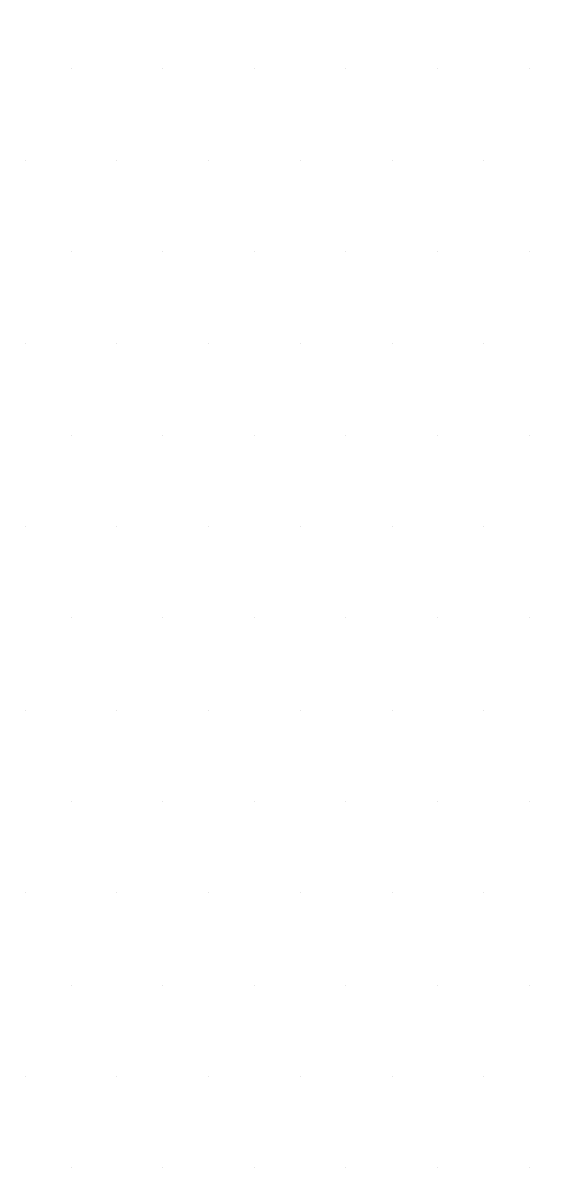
# Model space of a CAD drawing. Header units: millimetres. Extents: x -1573 to 210, y -360 to 557.
# Drawn here: x -502.556 to -502.238, y 21.663 to 22.351 of the extents above; entities that cross this region are included whole.
import ezdxf

# ---------------------------------------------------------------- set-up
doc = ezdxf.new("R2010")
doc.units = ezdxf.units.MM
doc.header["$LTSCALE"] = 2
doc.linetypes.add('CACHEX2', pattern=[0.75, 0.5, -0.25])
for name, color, linetype in [('CALQUE_7', 4, 'Continuous'), ('CARTOUCHE', 7, 'Continuous'), ('rosace', 7, 'Continuous')]:
    doc.layers.add(name, color=color, linetype=linetype)

# ---------------------------------------------------------------- blocks, each defined once
blk = doc.blocks.new('A$C715108E3')
at = {"layer": 'CALQUE_7', "color": 131}
for p, q in [((-21.2118, -14.8905), (-21.2118, -14.8905)), ((-21.12, -14.8905), (-21.12, -14.8905)), ((-21.0281, -14.8905), (-21.0281, -14.8905)), ((-20.9367, -14.8905), (-20.9367, -14.8905)), ((-20.8448, -14.8905), (-20.8448, -14.8905)), ((-20.7528, -14.8905), (-20.7528, -14.8905)), ((-21.2575, -14.9827), (-21.2575, -14.9827)), ((-21.1661, -14.9827), (-21.1661, -14.9827)), ((-21.0742, -14.9827), (-21.0742, -14.9827)), ((-20.9824, -14.9827), (-20.9824, -14.9827)), ((-20.8904, -14.9827), (-20.8904, -14.9827)), ((-20.7993, -14.9827), (-20.7993, -14.9827)), ((-21.2118, -15.0742), (-21.2118, -15.0742)), ((-21.12, -15.0742), (-21.12, -15.0742)), ((-21.0281, -15.0742), (-21.0281, -15.0742)), ((-20.9367, -15.0742), (-20.9367, -15.0742)), ((-20.8448, -15.0742), (-20.8448, -15.0742)), ((-20.7528, -15.0742), (-20.7528, -15.0742)), ((-21.2575, -15.1655), (-21.2575, -15.1655)), ((-21.1661, -15.1655), (-21.1661, -15.1655)), ((-21.0742, -15.1655), (-21.0742, -15.1655)), ((-20.9824, -15.1655), (-20.9824, -15.1655)), ((-20.8904, -15.1655), (-20.8904, -15.1655)), ((-20.7993, -15.1655), (-20.7993, -15.1655)), ((-21.2118, -15.2579), (-21.2118, -15.2579)), ((-21.12, -15.2579), (-21.12, -15.2579)), ((-21.0281, -15.2579), (-21.0281, -15.2579)), ((-20.9367, -15.2579), (-20.9367, -15.2579)), ((-20.8448, -15.2579), (-20.8448, -15.2579)), ((-20.7528, -15.2579), (-20.7528, -15.2579)), ((-21.2575, -15.3493), (-21.2575, -15.3493)), ((-21.1661, -15.3493), (-21.1661, -15.3493)), ((-21.0742, -15.3493), (-21.0742, -15.3493)), ((-20.9824, -15.3493), (-20.9824, -15.3493)), ((-20.8904, -15.3493), (-20.8904, -15.3493)), ((-20.7993, -15.3493), (-20.7993, -15.3493)), ((-21.2118, -15.4406), (-21.2118, -15.4406)), ((-21.12, -15.4406), (-21.12, -15.4406)), ((-21.0281, -15.4406), (-21.0281, -15.4406)), ((-20.9367, -15.4406), (-20.9367, -15.4406)), ((-20.8448, -15.4406), (-20.8448, -15.4406)), ((-20.7528, -15.4406), (-20.7528, -15.4406)), ((-21.2575, -15.5332), (-21.2575, -15.5332)), ((-21.1661, -15.5332), (-21.1661, -15.5332)), ((-21.0742, -15.5332), (-21.0742, -15.5332)), ((-20.9824, -15.5332), (-20.9824, -15.5332)), ((-20.8904, -15.5332), (-20.8904, -15.5332)), ((-20.7993, -15.5332), (-20.7993, -15.5332)), ((-21.2118, -15.6246), (-21.2118, -15.6246)), ((-21.12, -15.6246), (-21.12, -15.6246)), ((-21.0281, -15.6246), (-21.0281, -15.6246)), ((-20.9367, -15.6246), (-20.9367, -15.6246)), ((-20.8448, -15.6246), (-20.8448, -15.6246)), ((-20.7528, -15.6246), (-20.7528, -15.6246)), ((-21.2575, -15.7159), (-21.2575, -15.7159)), ((-21.1661, -15.7159), (-21.1661, -15.7159)), ((-21.0742, -15.7159), (-21.0742, -15.7159)), ((-20.9824, -15.7159), (-20.9824, -15.7159)), ((-20.8904, -15.7159), (-20.8904, -15.7159)), ((-20.7993, -15.7159), (-20.7993, -15.7159)), ((-21.2118, -15.8083), (-21.2118, -15.8083)), ((-21.12, -15.8083), (-21.12, -15.8083)), ((-21.0281, -15.8083), (-21.0281, -15.8083)), ((-20.9367, -15.8083), (-20.9367, -15.8083)), ((-20.8448, -15.8083), (-20.8448, -15.8083)), ((-20.7528, -15.8083), (-20.7528, -15.8083)), ((-21.2575, -15.8996), (-21.2575, -15.8996)), ((-21.1661, -15.8996), (-21.1661, -15.8996)), ((-21.0742, -15.8996), (-21.0742, -15.8996)), ((-20.9824, -15.8996), (-20.9824, -15.8996)), ((-20.8904, -15.8996), (-20.8904, -15.8996)), ((-20.7993, -15.8996), (-20.7993, -15.8996)), ((-21.2118, -15.991), (-21.2118, -15.991)), ((-21.12, -15.991), (-21.12, -15.991)), ((-21.0281, -15.991), (-21.0281, -15.991)), ((-20.9367, -15.991), (-20.9367, -15.991)), ((-20.8448, -15.991), (-20.8448, -15.991)), ((-20.7528, -15.991), (-20.7528, -15.991))]:
    blk.add_line(p, q, dxfattribs=at)
blk = doc.blocks.new('A$C581E6685')
at = {"layer": 'rosace', "color": 32, "linetype": 'CACHEX2', "ltscale": 1.5}
blk.add_ellipse((-38.0538, 23.8138), major_axis=(-19.0311, -3.534), ratio=0.590567, dxfattribs=at)
at = {"layer": 'rosace', "color": 32}
blk.add_ellipse((-37.6144, 23.8499), major_axis=(-13.5768, -4.2839), ratio=0.791971, dxfattribs=at)
at = {"layer": 'CARTOUCHE'}
blk.add_blockref('A$C715108E3', (-31.6739, 36.3189), dxfattribs=at)

msp = doc.modelspace()

# ---------------------------------------------------------------- linework, layer by layer
at = {"layer": 'CARTOUCHE'}
msp.add_rational_spline([(-508.06649, 33.7081), (-508.06649, 22.81694), (-508.06649, 11.92578), (-508.06649, 8.08578), (-504.22649, 8.08578), (-458.68722, 8.08578), (-413.14796, 8.08578), (-409.30796, 8.08578), (-409.30796, 11.92578), (-409.30796, 22.81694), (-409.30796, 33.7081), (-409.30796, 37.5481), (-413.14796, 37.5481), (-458.68722, 37.5481), (-504.22649, 37.5481), (-508.06649, 37.5481), (-508.06649, 33.7081)], [1, 1, 1, 0.707106781187, 1, 1, 1, 0.707106781187, 1, 1, 1, 0.707106781187, 1, 1, 1, 0.707106781187, 1], degree=2, knots=[0, 0, 0, 1, 1, 2.570796, 2.570796, 3.570796, 3.570796, 5.141593, 5.141593, 6.141593, 6.141593, 7.712389, 7.712389, 8.712389, 8.712389, 10.283185, 10.283185, 10.283185], dxfattribs=at)

# ---------------------------------------------------------------- block references
at = {"layer": 'CARTOUCHE', "xscale": 0.6, "yscale": 0.6, "zscale": 0.6}
msp.add_blockref('A$C581E6685', (-470.79575, 9.46636), dxfattribs=at)

doc.saveas('drawing.dxf')
